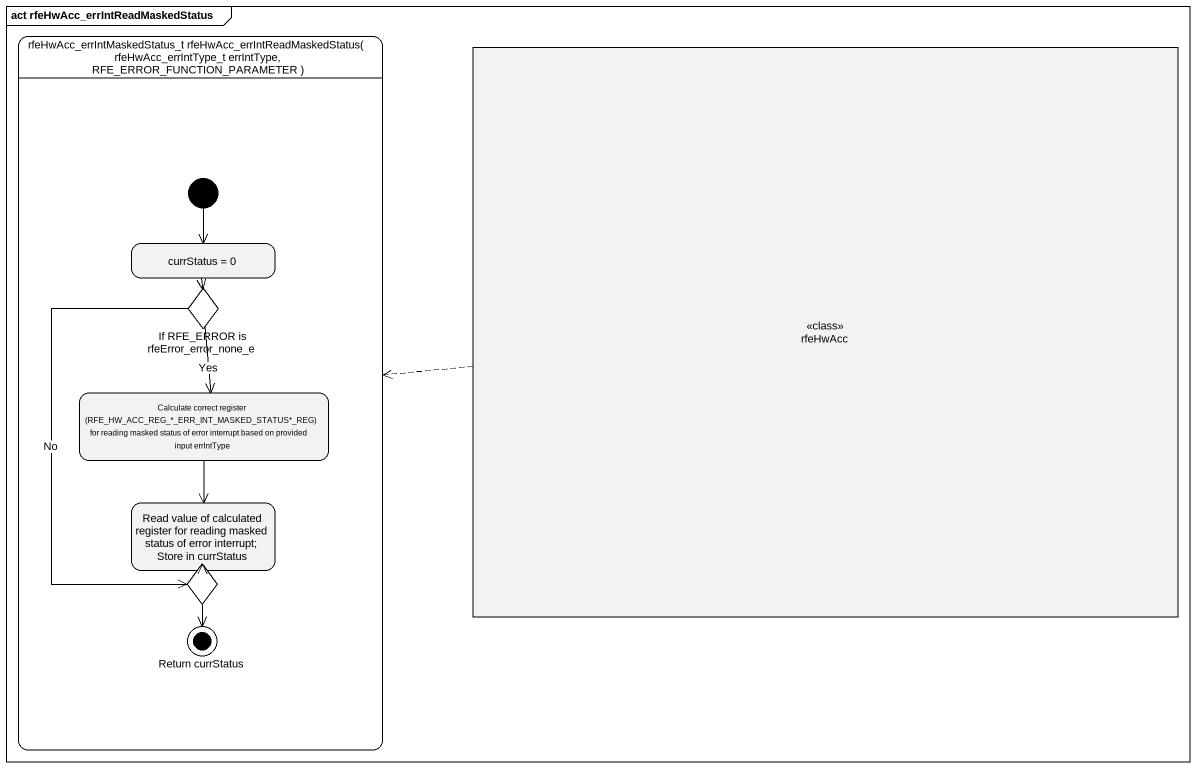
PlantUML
@startuml
mainframe act rfeHwAcc_errIntReadMaskedStatus
hide empty description
state "rfeHwAcc_errIntMaskedStatus_t rfeHwAcc_errIntReadMaskedStatus( rfeHwAcc_errIntType_t errIntType, RFE_ERROR_FUNCTION_PARAMETER )" as rfeHwAcc_errIntMaskedStatus {
  state "currStatus = 0" as currStatus_0
  state "If RFE_ERROR is rfeError_error_none_e" as If_RFE_ERROR_is_rfeError <<choice>>
  state "Calculate correct register (RFE_HW_ACC_REG_*_ERR_INT_MASKED_STATUS*_REG) for reading masked status of error interrupt based on provided input errIntType" as Calculate_correct_register
  state "Read value of calculated register for reading masked status of error interrupt; Store in currStatus" as Read_value_of_calculated
  state choice1 <<choice>>
  state "Return currStatus" as Return_currStatus <<end>>
  [*] --> currStatus_0
}
state rfeHwAcc <<class>>
rfeHwAcc -left[dashed]-> rfeHwAcc_errIntMaskedStatus
currStatus_0 --> If_RFE_ERROR_is_rfeError
If_RFE_ERROR_is_rfeError --> Calculate_correct_register : Yes
If_RFE_ERROR_is_rfeError --> choice1 : No
Calculate_correct_register --> Read_value_of_calculated
Read_value_of_calculated --> choice1
choice1 --> Return_currStatus
@enduml
